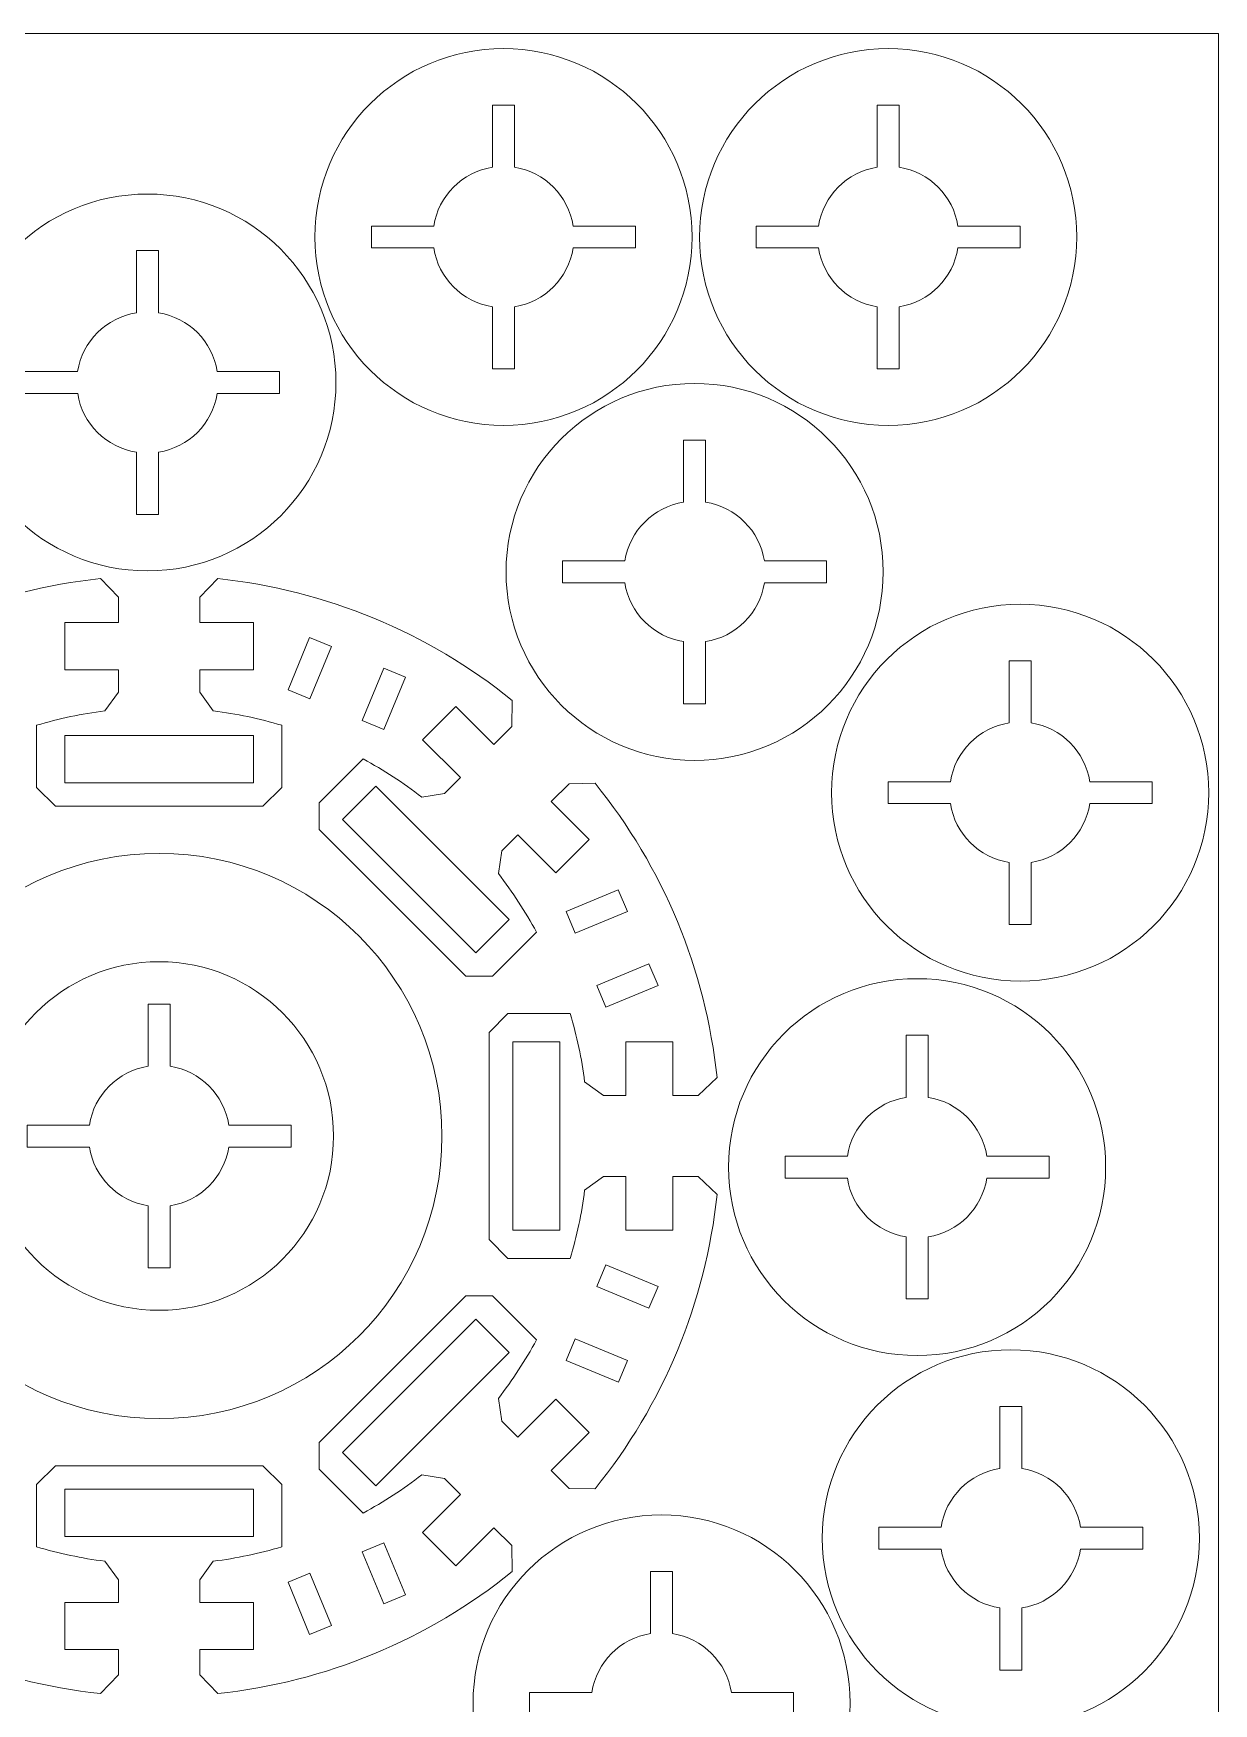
# Model space of a CAD drawing. Header units: centimetres. Extents: x -226 to -75, y 0 to 222.
# Drawn here: x -188.41 to -175.89, y 204.52 to 222.25 of the extents above; entities that cross this region are included whole.
import ezdxf

# ---------------------------------------------------------------- set-up
doc = ezdxf.new("R2010")
doc.units = ezdxf.units.CM
doc.header["$MEASUREMENT"] = 0
doc.layers.add('layer 1', color=7, linetype='Continuous')

msp = doc.modelspace()

# ---------------------------------------------------------------- linework, layer by layer
at = {"layer": 'layer 1', "color": 250, "lineweight": 20}
msp.add_lwpolyline([(-225.83724, 192.24642), (-175.83724, 192.24642), (-175.83724, 222.24642), (-225.83724, 222.24642), (-225.83724, 192.24642)], close=True, dxfattribs=at)
at = {"layer": 'layer 1', "color": 242, "lineweight": 9}
for points, knots in [([(-181.42116, 220.0853), (-181.42116, 221.18984), (-182.31668, 222.08533), (-183.42116, 222.08533), (-183.42116, 222.08533), (-184.52574, 222.08533), (-185.4212, 221.18984), (-185.4212, 220.08522), (-185.4212, 220.08522), (-185.4212, 218.98068), (-184.52574, 218.08522), (-183.42116, 218.08519), (-183.42116, 218.08519), (-182.31661, 218.08519), (-181.42116, 218.98071), (-181.42116, 220.0853)], [0, 0, 0, 0, 0.2, 0.2, 0.2, 0.2, 0.4, 0.4, 0.4, 0.4, 0.6, 0.6, 0.6, 0.6, 1, 1, 1, 1]), ([(-177.34051, 220.0853), (-177.34051, 221.18984), (-178.23603, 222.08533), (-179.34051, 222.08533), (-179.34051, 222.08533), (-180.44509, 222.08533), (-181.34055, 221.18984), (-181.34055, 220.08522), (-181.34055, 220.08522), (-181.34055, 218.98068), (-180.44509, 218.08522), (-179.34051, 218.08519), (-179.34051, 218.08519), (-178.23596, 218.08519), (-177.34051, 218.98071), (-177.34051, 220.0853)], [0, 0, 0, 0, 0.2, 0.2, 0.2, 0.2, 0.4, 0.4, 0.4, 0.4, 0.6, 0.6, 0.6, 0.6, 1, 1, 1, 1]), ([(-183.30446, 218.68521), (-183.30446, 218.68521), (-183.30446, 219.34522), (-183.30446, 219.34522), (-183.30446, 219.34522), (-182.98393, 219.39546), (-182.73134, 219.64804), (-182.6811, 219.96858), (-182.6811, 219.96858), (-182.6811, 219.96858), (-182.0213, 219.96858), (-182.0213, 219.96858), (-182.0213, 219.96858), (-182.0213, 219.96858), (-182.02123, 220.20187), (-182.02123, 220.20187), (-182.02123, 220.20187), (-182.02123, 220.20187), (-182.6811, 220.20187), (-182.6811, 220.20187), (-182.6811, 220.20187), (-182.73134, 220.52248), (-182.98393, 220.77506), (-183.30439, 220.82516), (-183.30439, 220.82516), (-183.30439, 220.82516), (-183.30432, 221.48524), (-183.30432, 221.48524), (-183.30432, 221.48524), (-183.30432, 221.48524), (-183.53768, 221.48524), (-183.53768, 221.48524), (-183.53768, 221.48524), (-183.53768, 221.48524), (-183.53775, 220.82516), (-183.53775, 220.82516), (-183.53775, 220.82516), (-183.85836, 220.77513), (-184.11081, 220.5224), (-184.16111, 220.20187), (-184.16111, 220.20187), (-184.16111, 220.20187), (-184.82112, 220.20187), (-184.82112, 220.20187), (-184.82112, 220.20187), (-184.82112, 220.20187), (-184.82105, 219.96858), (-184.82105, 219.96858), (-184.82105, 219.96858), (-184.82105, 219.96858), (-184.16104, 219.96858), (-184.16104, 219.96858), (-184.16104, 219.96858), (-184.11081, 219.64804), (-183.85822, 219.39546), (-183.53782, 219.34529), (-183.53782, 219.34529), (-183.53782, 219.34529), (-183.53782, 218.68521), (-183.53782, 218.68521), (-183.53782, 218.68521), (-183.53782, 218.68521), (-183.30446, 218.68521), (-183.30446, 218.68521)], [0, 0, 0, 0, 0.05882353, 0.05882353, 0.05882353, 0.05882353, 0.11764706, 0.11764706, 0.11764706, 0.11764706, 0.17647059, 0.17647059, 0.17647059, 0.17647059, 0.23529412, 0.23529412, 0.23529412, 0.23529412, 0.29411765, 0.29411765, 0.29411765, 0.29411765, 0.35294118, 0.35294118, 0.35294118, 0.35294118, 0.41176471, 0.41176471, 0.41176471, 0.41176471, 0.47058824, 0.47058824, 0.47058824, 0.47058824, 0.52941176, 0.52941176, 0.52941176, 0.52941176, 0.58823529, 0.58823529, 0.58823529, 0.58823529, 0.64705882, 0.64705882, 0.64705882, 0.64705882, 0.70588235, 0.70588235, 0.70588235, 0.70588235, 0.76470588, 0.76470588, 0.76470588, 0.76470588, 0.82352941, 0.82352941, 0.82352941, 0.82352941, 0.88235294, 0.88235294, 0.88235294, 0.88235294, 1, 1, 1, 1]), ([(-179.22381, 218.68521), (-179.22381, 218.68521), (-179.22381, 219.34522), (-179.22381, 219.34522), (-179.22381, 219.34522), (-178.90328, 219.39546), (-178.65069, 219.64804), (-178.60045, 219.96858), (-178.60045, 219.96858), (-178.60045, 219.96858), (-177.94065, 219.96858), (-177.94065, 219.96858), (-177.94065, 219.96858), (-177.94065, 219.96858), (-177.94058, 220.20187), (-177.94058, 220.20187), (-177.94058, 220.20187), (-177.94058, 220.20187), (-178.60045, 220.20187), (-178.60045, 220.20187), (-178.60045, 220.20187), (-178.65069, 220.52248), (-178.90328, 220.77506), (-179.22374, 220.82516), (-179.22374, 220.82516), (-179.22374, 220.82516), (-179.22367, 221.48524), (-179.22367, 221.48524), (-179.22367, 221.48524), (-179.22367, 221.48524), (-179.45703, 221.48524), (-179.45703, 221.48524), (-179.45703, 221.48524), (-179.45703, 221.48524), (-179.4571, 220.82516), (-179.4571, 220.82516), (-179.4571, 220.82516), (-179.77771, 220.77513), (-180.03016, 220.5224), (-180.08046, 220.20187), (-180.08046, 220.20187), (-180.08046, 220.20187), (-180.74047, 220.20187), (-180.74047, 220.20187), (-180.74047, 220.20187), (-180.74047, 220.20187), (-180.7404, 219.96858), (-180.7404, 219.96858), (-180.7404, 219.96858), (-180.7404, 219.96858), (-180.08039, 219.96858), (-180.08039, 219.96858), (-180.08039, 219.96858), (-180.03016, 219.64804), (-179.77757, 219.39546), (-179.45717, 219.34529), (-179.45717, 219.34529), (-179.45717, 219.34529), (-179.45717, 218.68521), (-179.45717, 218.68521), (-179.45717, 218.68521), (-179.45717, 218.68521), (-179.22381, 218.68521), (-179.22381, 218.68521)], [0, 0, 0, 0, 0.05882353, 0.05882353, 0.05882353, 0.05882353, 0.11764706, 0.11764706, 0.11764706, 0.11764706, 0.17647059, 0.17647059, 0.17647059, 0.17647059, 0.23529412, 0.23529412, 0.23529412, 0.23529412, 0.29411765, 0.29411765, 0.29411765, 0.29411765, 0.35294118, 0.35294118, 0.35294118, 0.35294118, 0.41176471, 0.41176471, 0.41176471, 0.41176471, 0.47058824, 0.47058824, 0.47058824, 0.47058824, 0.52941176, 0.52941176, 0.52941176, 0.52941176, 0.58823529, 0.58823529, 0.58823529, 0.58823529, 0.64705882, 0.64705882, 0.64705882, 0.64705882, 0.70588235, 0.70588235, 0.70588235, 0.70588235, 0.76470588, 0.76470588, 0.76470588, 0.76470588, 0.82352941, 0.82352941, 0.82352941, 0.82352941, 0.88235294, 0.88235294, 0.88235294, 0.88235294, 1, 1, 1, 1]), ([(-185.1981, 218.54127), (-185.1981, 219.64581), (-186.09363, 220.5413), (-187.1981, 220.5413), (-187.1981, 220.5413), (-188.30269, 220.5413), (-189.19807, 219.64581), (-189.19807, 218.5412), (-189.19807, 218.5412), (-189.19814, 217.43665), (-188.30269, 216.5412), (-187.1981, 216.54117), (-187.1981, 216.54117), (-186.09356, 216.54117), (-185.1981, 217.43668), (-185.1981, 218.54127)], [0, 0, 0, 0, 0.2, 0.2, 0.2, 0.2, 0.4, 0.4, 0.4, 0.4, 0.6, 0.6, 0.6, 0.6, 1, 1, 1, 1]), ([(-187.0814, 217.14118), (-187.0814, 217.14118), (-187.0814, 217.80119), (-187.0814, 217.80119), (-187.0814, 217.80119), (-186.76087, 217.85143), (-186.50828, 218.10402), (-186.45805, 218.42455), (-186.45805, 218.42455), (-186.45805, 218.42455), (-185.79825, 218.42455), (-185.79825, 218.42455), (-185.79825, 218.42455), (-185.79825, 218.42455), (-185.79818, 218.65784), (-185.79818, 218.65784), (-185.79818, 218.65784), (-185.79818, 218.65784), (-186.45805, 218.65784), (-186.45805, 218.65784), (-186.45805, 218.65784), (-186.50828, 218.97845), (-186.76087, 219.23103), (-187.08133, 219.28113), (-187.08133, 219.28113), (-187.08133, 219.28113), (-187.08126, 219.94121), (-187.08126, 219.94121), (-187.08126, 219.94121), (-187.08126, 219.94121), (-187.31463, 219.94121), (-187.31463, 219.94121), (-187.31463, 219.94121), (-187.31463, 219.94121), (-187.3147, 219.28113), (-187.3147, 219.28113), (-187.3147, 219.28113), (-187.6353, 219.23111), (-187.88775, 218.97838), (-187.93806, 218.65784), (-187.93806, 218.65784), (-187.93806, 218.65784), (-188.59807, 218.65784), (-188.59807, 218.65784), (-188.59807, 218.65784), (-188.59807, 218.65784), (-188.598, 218.42455), (-188.598, 218.42455), (-188.598, 218.42455), (-188.598, 218.42455), (-187.93798, 218.42455), (-187.93798, 218.42455), (-187.93798, 218.42455), (-187.88775, 218.10402), (-187.63516, 217.85143), (-187.31477, 217.80126), (-187.31477, 217.80126), (-187.31477, 217.80126), (-187.31477, 217.14118), (-187.31477, 217.14118), (-187.31477, 217.14118), (-187.31477, 217.14118), (-187.0814, 217.14118), (-187.0814, 217.14118)], [0, 0, 0, 0, 0.05882353, 0.05882353, 0.05882353, 0.05882353, 0.11764706, 0.11764706, 0.11764706, 0.11764706, 0.17647059, 0.17647059, 0.17647059, 0.17647059, 0.23529412, 0.23529412, 0.23529412, 0.23529412, 0.29411765, 0.29411765, 0.29411765, 0.29411765, 0.35294118, 0.35294118, 0.35294118, 0.35294118, 0.41176471, 0.41176471, 0.41176471, 0.41176471, 0.47058824, 0.47058824, 0.47058824, 0.47058824, 0.52941176, 0.52941176, 0.52941176, 0.52941176, 0.58823529, 0.58823529, 0.58823529, 0.58823529, 0.64705882, 0.64705882, 0.64705882, 0.64705882, 0.70588235, 0.70588235, 0.70588235, 0.70588235, 0.76470588, 0.76470588, 0.76470588, 0.76470588, 0.82352941, 0.82352941, 0.82352941, 0.82352941, 0.88235294, 0.88235294, 0.88235294, 0.88235294, 1, 1, 1, 1]), ([(-179.39368, 216.53025), (-179.39368, 217.63479), (-180.28921, 218.53028), (-181.39367, 218.53028), (-181.39367, 218.53028), (-182.49826, 218.53028), (-183.39364, 217.63479), (-183.39364, 216.53018), (-183.39364, 216.53018), (-183.39371, 215.42563), (-182.49826, 214.53018), (-181.39367, 214.53014), (-181.39367, 214.53014), (-180.28914, 214.53014), (-179.39368, 215.42567), (-179.39368, 216.53025)], [0, 0, 0, 0, 0.2, 0.2, 0.2, 0.2, 0.4, 0.4, 0.4, 0.4, 0.6, 0.6, 0.6, 0.6, 1, 1, 1, 1]), ([(-181.27699, 215.13017), (-181.27699, 215.13017), (-181.27699, 215.79018), (-181.27699, 215.79018), (-181.27699, 215.79018), (-180.95645, 215.84041), (-180.70386, 216.093), (-180.65363, 216.41354), (-180.65363, 216.41354), (-180.65363, 216.41354), (-179.99383, 216.41354), (-179.99383, 216.41354), (-179.99383, 216.41354), (-179.99383, 216.41354), (-179.99376, 216.64683), (-179.99376, 216.64683), (-179.99376, 216.64683), (-179.99376, 216.64683), (-180.65363, 216.64683), (-180.65363, 216.64683), (-180.65363, 216.64683), (-180.70386, 216.96743), (-180.95645, 217.22001), (-181.27692, 217.27011), (-181.27692, 217.27011), (-181.27692, 217.27011), (-181.27684, 217.93019), (-181.27684, 217.93019), (-181.27684, 217.93019), (-181.27684, 217.93019), (-181.5102, 217.93019), (-181.5102, 217.93019), (-181.5102, 217.93019), (-181.5102, 217.93019), (-181.51027, 217.27011), (-181.51027, 217.27011), (-181.51027, 217.27011), (-181.83087, 217.22008), (-182.08332, 216.96736), (-182.13363, 216.64683), (-182.13363, 216.64683), (-182.13363, 216.64683), (-182.79364, 216.64683), (-182.79364, 216.64683), (-182.79364, 216.64683), (-182.79364, 216.64683), (-182.79357, 216.41354), (-182.79357, 216.41354), (-182.79357, 216.41354), (-182.79357, 216.41354), (-182.13356, 216.41354), (-182.13356, 216.41354), (-182.13356, 216.41354), (-182.08332, 216.093), (-181.83073, 215.84041), (-181.51034, 215.79025), (-181.51034, 215.79025), (-181.51034, 215.79025), (-181.51034, 215.13017), (-181.51034, 215.13017), (-181.51034, 215.13017), (-181.51034, 215.13017), (-181.27699, 215.13017), (-181.27699, 215.13017)], [0, 0, 0, 0, 0.05882353, 0.05882353, 0.05882353, 0.05882353, 0.11764706, 0.11764706, 0.11764706, 0.11764706, 0.17647059, 0.17647059, 0.17647059, 0.17647059, 0.23529412, 0.23529412, 0.23529412, 0.23529412, 0.29411765, 0.29411765, 0.29411765, 0.29411765, 0.35294118, 0.35294118, 0.35294118, 0.35294118, 0.41176471, 0.41176471, 0.41176471, 0.41176471, 0.47058824, 0.47058824, 0.47058824, 0.47058824, 0.52941176, 0.52941176, 0.52941176, 0.52941176, 0.58823529, 0.58823529, 0.58823529, 0.58823529, 0.64705882, 0.64705882, 0.64705882, 0.64705882, 0.70588235, 0.70588235, 0.70588235, 0.70588235, 0.76470588, 0.76470588, 0.76470588, 0.76470588, 0.82352941, 0.82352941, 0.82352941, 0.82352941, 0.88235294, 0.88235294, 0.88235294, 0.88235294, 1, 1, 1, 1]), ([(-175.94066, 214.18692), (-175.94066, 215.29146), (-176.83618, 216.18695), (-177.94066, 216.18695), (-177.94066, 216.18695), (-179.04524, 216.18695), (-179.9407, 215.29146), (-179.9407, 214.18684), (-179.9407, 214.18684), (-179.9407, 213.0823), (-179.04524, 212.18684), (-177.94066, 212.18681), (-177.94066, 212.18681), (-176.83611, 212.18681), (-175.94066, 213.08233), (-175.94066, 214.18692)], [0, 0, 0, 0, 0.2, 0.2, 0.2, 0.2, 0.4, 0.4, 0.4, 0.4, 0.6, 0.6, 0.6, 0.6, 1, 1, 1, 1]), ([(-177.82396, 212.78683), (-177.82396, 212.78683), (-177.82396, 213.44684), (-177.82396, 213.44684), (-177.82396, 213.44684), (-177.50343, 213.49708), (-177.25084, 213.74966), (-177.2006, 214.0702), (-177.2006, 214.0702), (-177.2006, 214.0702), (-176.5408, 214.0702), (-176.5408, 214.0702), (-176.5408, 214.0702), (-176.5408, 214.0702), (-176.54073, 214.30349), (-176.54073, 214.30349), (-176.54073, 214.30349), (-176.54073, 214.30349), (-177.2006, 214.30349), (-177.2006, 214.30349), (-177.2006, 214.30349), (-177.25084, 214.6241), (-177.50343, 214.87668), (-177.82389, 214.92678), (-177.82389, 214.92678), (-177.82389, 214.92678), (-177.82382, 215.58686), (-177.82382, 215.58686), (-177.82382, 215.58686), (-177.82382, 215.58686), (-178.05718, 215.58686), (-178.05718, 215.58686), (-178.05718, 215.58686), (-178.05718, 215.58686), (-178.05725, 214.92678), (-178.05725, 214.92678), (-178.05725, 214.92678), (-178.37786, 214.87675), (-178.63031, 214.62402), (-178.68061, 214.30349), (-178.68061, 214.30349), (-178.68061, 214.30349), (-179.34062, 214.30349), (-179.34062, 214.30349), (-179.34062, 214.30349), (-179.34062, 214.30349), (-179.34055, 214.0702), (-179.34055, 214.0702), (-179.34055, 214.0702), (-179.34055, 214.0702), (-178.68054, 214.0702), (-178.68054, 214.0702), (-178.68054, 214.0702), (-178.63031, 213.74966), (-178.37772, 213.49708), (-178.05732, 213.44691), (-178.05732, 213.44691), (-178.05732, 213.44691), (-178.05732, 212.78683), (-178.05732, 212.78683), (-178.05732, 212.78683), (-178.05732, 212.78683), (-177.82396, 212.78683), (-177.82396, 212.78683)], [0, 0, 0, 0, 0.05882353, 0.05882353, 0.05882353, 0.05882353, 0.11764706, 0.11764706, 0.11764706, 0.11764706, 0.17647059, 0.17647059, 0.17647059, 0.17647059, 0.23529412, 0.23529412, 0.23529412, 0.23529412, 0.29411765, 0.29411765, 0.29411765, 0.29411765, 0.35294118, 0.35294118, 0.35294118, 0.35294118, 0.41176471, 0.41176471, 0.41176471, 0.41176471, 0.47058824, 0.47058824, 0.47058824, 0.47058824, 0.52941176, 0.52941176, 0.52941176, 0.52941176, 0.58823529, 0.58823529, 0.58823529, 0.58823529, 0.64705882, 0.64705882, 0.64705882, 0.64705882, 0.70588235, 0.70588235, 0.70588235, 0.70588235, 0.76470588, 0.76470588, 0.76470588, 0.76470588, 0.82352941, 0.82352941, 0.82352941, 0.82352941, 0.88235294, 0.88235294, 0.88235294, 0.88235294, 1, 1, 1, 1]), ([(-188.07373, 214.29213), (-188.07373, 214.29213), (-186.07373, 214.29213), (-186.07373, 214.29213), (-186.07373, 214.29213), (-186.07373, 214.29213), (-186.07373, 214.79216), (-186.07373, 214.79216), (-186.07373, 214.79216), (-186.07373, 214.79216), (-188.07373, 214.79216), (-188.07373, 214.79216), (-188.07373, 214.79216), (-188.07373, 214.79216), (-188.07373, 214.29213), (-188.07373, 214.29213)], [0, 0, 0, 0, 0.2, 0.2, 0.2, 0.2, 0.4, 0.4, 0.4, 0.4, 0.6, 0.6, 0.6, 0.6, 1, 1, 1, 1]), ([(-184.77558, 214.25453), (-184.77558, 214.25453), (-185.1291, 213.90101), (-185.1291, 213.90101), (-185.1291, 213.90101), (-185.1291, 213.90101), (-183.71492, 212.48679), (-183.71492, 212.48679), (-183.71492, 212.48679), (-183.71492, 212.48679), (-183.36136, 212.84027), (-183.36136, 212.84027), (-183.36136, 212.84027), (-183.36136, 212.84027), (-184.77558, 214.25453), (-184.77558, 214.25453)], [0, 0, 0, 0, 0.2, 0.2, 0.2, 0.2, 0.4, 0.4, 0.4, 0.4, 0.6, 0.6, 0.6, 0.6, 1, 1, 1, 1]), ([(-190.07367, 210.54223), (-190.07367, 208.8853), (-188.73057, 207.54224), (-187.07375, 207.54224), (-187.07375, 207.54224), (-185.41679, 207.5422), (-184.07369, 208.88537), (-184.07376, 210.54216), (-184.07376, 210.54216), (-184.07369, 212.19908), (-185.41686, 213.54218), (-187.07382, 213.54221), (-187.07382, 213.54221), (-188.73057, 213.54218), (-190.07367, 212.19912), (-190.07367, 210.54223)], [0, 0, 0, 0, 0.2, 0.2, 0.2, 0.2, 0.4, 0.4, 0.4, 0.4, 0.6, 0.6, 0.6, 0.6, 1, 1, 1, 1]), ([(-187.07368, 212.39221), (-186.052, 212.39221), (-185.22375, 211.56396), (-185.22375, 210.54231), (-185.22375, 210.54231), (-185.22375, 209.52049), (-186.052, 208.69224), (-187.07368, 208.69221), (-187.07368, 208.69221), (-188.09543, 208.69224), (-188.92368, 209.52056), (-188.92368, 210.54228), (-188.92368, 210.54228), (-188.92368, 211.56392), (-188.09543, 212.39225), (-187.07368, 212.39221)], [0, 0, 0, 0, 0.2, 0.2, 0.2, 0.2, 0.4, 0.4, 0.4, 0.4, 0.6, 0.6, 0.6, 0.6, 1, 1, 1, 1]), ([(-177.03377, 210.21239), (-177.03377, 211.31694), (-177.9293, 212.21243), (-179.03378, 212.21243), (-179.03378, 212.21243), (-180.13836, 212.21243), (-181.03382, 211.31694), (-181.03382, 210.21232), (-181.03382, 210.21232), (-181.03382, 209.10778), (-180.13836, 208.21232), (-179.03378, 208.21228), (-179.03378, 208.21228), (-177.92923, 208.21228), (-177.03377, 209.10781), (-177.03377, 210.21239)], [0, 0, 0, 0, 0.2, 0.2, 0.2, 0.2, 0.4, 0.4, 0.4, 0.4, 0.6, 0.6, 0.6, 0.6, 1, 1, 1, 1]), ([(-188.47371, 210.65892), (-188.47371, 210.65892), (-187.81377, 210.65884), (-187.81377, 210.65884), (-187.81377, 210.65884), (-187.76354, 210.97941), (-187.51088, 211.23197), (-187.19034, 211.2822), (-187.19034, 211.2822), (-187.19034, 211.2822), (-187.19041, 211.94225), (-187.19041, 211.94225), (-187.19041, 211.94225), (-187.19041, 211.94225), (-186.95705, 211.94225), (-186.95705, 211.94225), (-186.95705, 211.94225), (-186.95705, 211.94225), (-186.95705, 211.28217), (-186.95705, 211.28217), (-186.95705, 211.28217), (-186.63652, 211.23207), (-186.38393, 210.97941), (-186.33369, 210.65895), (-186.33369, 210.65895), (-186.33369, 210.65895), (-185.67375, 210.65892), (-185.67375, 210.65892), (-185.67375, 210.65892), (-185.67375, 210.65892), (-185.67375, 210.42555), (-185.67375, 210.42555), (-185.67375, 210.42555), (-185.67375, 210.42555), (-186.33369, 210.42555), (-186.33369, 210.42555), (-186.33369, 210.42555), (-186.38393, 210.10505), (-186.63652, 209.85247), (-186.95705, 209.80223), (-186.95705, 209.80223), (-186.95705, 209.80223), (-186.95705, 209.14229), (-186.95705, 209.14229), (-186.95705, 209.14229), (-186.95705, 209.14229), (-187.19034, 209.14218), (-187.19034, 209.14218), (-187.19034, 209.14218), (-187.19034, 209.14218), (-187.19041, 209.80223), (-187.19041, 209.80223), (-187.19041, 209.80223), (-187.51095, 209.85247), (-187.76354, 210.10502), (-187.81377, 210.42555), (-187.81377, 210.42555), (-187.81377, 210.42555), (-188.47371, 210.42555), (-188.47371, 210.42555), (-188.47371, 210.42555), (-188.47371, 210.42555), (-188.47371, 210.65892), (-188.47371, 210.65892)], [0, 0, 0, 0, 0.05882353, 0.05882353, 0.05882353, 0.05882353, 0.11764706, 0.11764706, 0.11764706, 0.11764706, 0.17647059, 0.17647059, 0.17647059, 0.17647059, 0.23529412, 0.23529412, 0.23529412, 0.23529412, 0.29411765, 0.29411765, 0.29411765, 0.29411765, 0.35294118, 0.35294118, 0.35294118, 0.35294118, 0.41176471, 0.41176471, 0.41176471, 0.41176471, 0.47058824, 0.47058824, 0.47058824, 0.47058824, 0.52941176, 0.52941176, 0.52941176, 0.52941176, 0.58823529, 0.58823529, 0.58823529, 0.58823529, 0.64705882, 0.64705882, 0.64705882, 0.64705882, 0.70588235, 0.70588235, 0.70588235, 0.70588235, 0.76470588, 0.76470588, 0.76470588, 0.76470588, 0.82352941, 0.82352941, 0.82352941, 0.82352941, 0.88235294, 0.88235294, 0.88235294, 0.88235294, 1, 1, 1, 1]), ([(-183.32369, 209.54219), (-183.32369, 209.54219), (-182.82366, 209.54219), (-182.82366, 209.54219), (-182.82366, 209.54219), (-182.82366, 209.54219), (-182.82366, 211.54219), (-182.82366, 211.54219), (-182.82366, 211.54219), (-182.82366, 211.54219), (-183.32369, 211.54219), (-183.32369, 211.54219), (-183.32369, 211.54219), (-183.32369, 211.54219), (-183.32369, 209.54219), (-183.32369, 209.54219)], [0, 0, 0, 0, 0.2, 0.2, 0.2, 0.2, 0.4, 0.4, 0.4, 0.4, 0.6, 0.6, 0.6, 0.6, 1, 1, 1, 1]), ([(-178.91708, 208.81231), (-178.91708, 208.81231), (-178.91708, 209.47232), (-178.91708, 209.47232), (-178.91708, 209.47232), (-178.59654, 209.52255), (-178.34396, 209.77514), (-178.29372, 210.09568), (-178.29372, 210.09568), (-178.29372, 210.09568), (-177.63392, 210.09568), (-177.63392, 210.09568), (-177.63392, 210.09568), (-177.63392, 210.09568), (-177.63385, 210.32897), (-177.63385, 210.32897), (-177.63385, 210.32897), (-177.63385, 210.32897), (-178.29372, 210.32897), (-178.29372, 210.32897), (-178.29372, 210.32897), (-178.34396, 210.64957), (-178.59654, 210.90216), (-178.91701, 210.95226), (-178.91701, 210.95226), (-178.91701, 210.95226), (-178.91694, 211.61234), (-178.91694, 211.61234), (-178.91694, 211.61234), (-178.91694, 211.61234), (-179.1503, 211.61234), (-179.1503, 211.61234), (-179.1503, 211.61234), (-179.1503, 211.61234), (-179.15037, 210.95226), (-179.15037, 210.95226), (-179.15037, 210.95226), (-179.47098, 210.90223), (-179.72342, 210.6495), (-179.77373, 210.32897), (-179.77373, 210.32897), (-179.77373, 210.32897), (-180.43374, 210.32897), (-180.43374, 210.32897), (-180.43374, 210.32897), (-180.43374, 210.32897), (-180.43367, 210.09568), (-180.43367, 210.09568), (-180.43367, 210.09568), (-180.43367, 210.09568), (-179.77366, 210.09568), (-179.77366, 210.09568), (-179.77366, 210.09568), (-179.72342, 209.77514), (-179.47083, 209.52255), (-179.15044, 209.47239), (-179.15044, 209.47239), (-179.15044, 209.47239), (-179.15044, 208.81231), (-179.15044, 208.81231), (-179.15044, 208.81231), (-179.15044, 208.81231), (-178.91708, 208.81231), (-178.91708, 208.81231)], [0, 0, 0, 0, 0.05882353, 0.05882353, 0.05882353, 0.05882353, 0.11764706, 0.11764706, 0.11764706, 0.11764706, 0.17647059, 0.17647059, 0.17647059, 0.17647059, 0.23529412, 0.23529412, 0.23529412, 0.23529412, 0.29411765, 0.29411765, 0.29411765, 0.29411765, 0.35294118, 0.35294118, 0.35294118, 0.35294118, 0.41176471, 0.41176471, 0.41176471, 0.41176471, 0.47058824, 0.47058824, 0.47058824, 0.47058824, 0.52941176, 0.52941176, 0.52941176, 0.52941176, 0.58823529, 0.58823529, 0.58823529, 0.58823529, 0.64705882, 0.64705882, 0.64705882, 0.64705882, 0.70588235, 0.70588235, 0.70588235, 0.70588235, 0.76470588, 0.76470588, 0.76470588, 0.76470588, 0.82352941, 0.82352941, 0.82352941, 0.82352941, 0.88235294, 0.88235294, 0.88235294, 0.88235294, 1, 1, 1, 1]), ([(-185.12913, 207.18344), (-185.12913, 207.18344), (-184.77561, 206.82985), (-184.77561, 206.82985), (-184.77561, 206.82985), (-184.77561, 206.82985), (-183.3614, 208.24406), (-183.3614, 208.24406), (-183.3614, 208.24406), (-183.3614, 208.24406), (-183.71492, 208.59765), (-183.71492, 208.59765), (-183.71492, 208.59765), (-183.71492, 208.59765), (-185.12913, 207.18344), (-185.12913, 207.18344)], [0, 0, 0, 0, 0.2, 0.2, 0.2, 0.2, 0.4, 0.4, 0.4, 0.4, 0.6, 0.6, 0.6, 0.6, 1, 1, 1, 1]), ([(-176.03975, 206.27297), (-176.03975, 207.37744), (-176.93528, 208.27297), (-178.03976, 208.27297), (-178.03976, 208.27297), (-179.14434, 208.27297), (-180.03979, 207.37744), (-180.03979, 206.2729), (-180.03979, 206.2729), (-180.03979, 205.16832), (-179.14434, 204.2729), (-178.03976, 204.27283), (-178.03976, 204.27283), (-176.93521, 204.27283), (-176.03975, 205.16839), (-176.03975, 206.27297)], [0, 0, 0, 0, 0.2, 0.2, 0.2, 0.2, 0.4, 0.4, 0.4, 0.4, 0.6, 0.6, 0.6, 0.6, 1, 1, 1, 1]), ([(-177.92302, 204.87289), (-177.92302, 204.87289), (-177.92302, 205.5329), (-177.92302, 205.5329), (-177.92302, 205.5329), (-177.60249, 205.58313), (-177.3499, 205.83572), (-177.29966, 206.15626), (-177.29966, 206.15626), (-177.29966, 206.15626), (-176.63986, 206.15626), (-176.63986, 206.15626), (-176.63986, 206.15626), (-176.63986, 206.15626), (-176.63979, 206.38955), (-176.63979, 206.38955), (-176.63979, 206.38955), (-176.63979, 206.38955), (-177.29966, 206.38955), (-177.29966, 206.38955), (-177.29966, 206.38955), (-177.3499, 206.71015), (-177.60249, 206.96274), (-177.92295, 207.01284), (-177.92295, 207.01284), (-177.92295, 207.01284), (-177.92288, 207.67287), (-177.92288, 207.67287), (-177.92288, 207.67287), (-177.92288, 207.67287), (-178.15624, 207.67287), (-178.15624, 207.67287), (-178.15624, 207.67287), (-178.15624, 207.67287), (-178.15631, 207.01284), (-178.15631, 207.01284), (-178.15631, 207.01284), (-178.47692, 206.96281), (-178.72937, 206.71008), (-178.77967, 206.38955), (-178.77967, 206.38955), (-178.77967, 206.38955), (-179.43968, 206.38955), (-179.43968, 206.38955), (-179.43968, 206.38955), (-179.43968, 206.38955), (-179.43961, 206.15626), (-179.43961, 206.15626), (-179.43961, 206.15626), (-179.43961, 206.15626), (-178.7796, 206.15626), (-178.7796, 206.15626), (-178.7796, 206.15626), (-178.72937, 205.83572), (-178.47678, 205.58313), (-178.15638, 205.53297), (-178.15638, 205.53297), (-178.15638, 205.53297), (-178.15638, 204.87289), (-178.15638, 204.87289), (-178.15638, 204.87289), (-178.15638, 204.87289), (-177.92302, 204.87289), (-177.92302, 204.87289)], [0, 0, 0, 0, 0.05882353, 0.05882353, 0.05882353, 0.05882353, 0.11764706, 0.11764706, 0.11764706, 0.11764706, 0.17647059, 0.17647059, 0.17647059, 0.17647059, 0.23529412, 0.23529412, 0.23529412, 0.23529412, 0.29411765, 0.29411765, 0.29411765, 0.29411765, 0.35294118, 0.35294118, 0.35294118, 0.35294118, 0.41176471, 0.41176471, 0.41176471, 0.41176471, 0.47058824, 0.47058824, 0.47058824, 0.47058824, 0.52941176, 0.52941176, 0.52941176, 0.52941176, 0.58823529, 0.58823529, 0.58823529, 0.58823529, 0.64705882, 0.64705882, 0.64705882, 0.64705882, 0.70588235, 0.70588235, 0.70588235, 0.70588235, 0.76470588, 0.76470588, 0.76470588, 0.76470588, 0.82352941, 0.82352941, 0.82352941, 0.82352941, 0.88235294, 0.88235294, 0.88235294, 0.88235294, 1, 1, 1, 1]), ([(-188.07373, 206.79215), (-188.07373, 206.79215), (-188.07373, 206.29219), (-188.07373, 206.29219), (-188.07373, 206.29219), (-188.07373, 206.29219), (-186.07373, 206.29212), (-186.07373, 206.29212), (-186.07373, 206.29212), (-186.07373, 206.29212), (-186.07373, 206.79215), (-186.07373, 206.79215), (-186.07373, 206.79215), (-186.07373, 206.79215), (-188.07373, 206.79215), (-188.07373, 206.79215)], [0, 0, 0, 0, 0.2, 0.2, 0.2, 0.2, 0.4, 0.4, 0.4, 0.4, 0.6, 0.6, 0.6, 0.6, 1, 1, 1, 1]), ([(-179.74424, 204.52038), (-179.74424, 205.6249), (-180.63976, 206.52039), (-181.74423, 206.52039), (-181.74423, 206.52039), (-182.84881, 206.52039), (-183.7442, 205.6249), (-183.7442, 204.52031), (-183.7442, 204.52031), (-183.74427, 203.41573), (-182.84881, 202.52031), (-181.74423, 202.52024), (-181.74423, 202.52024), (-180.63969, 202.52024), (-179.74424, 203.4158), (-179.74424, 204.52038)], [0, 0, 0, 0, 0.2, 0.2, 0.2, 0.2, 0.4, 0.4, 0.4, 0.4, 0.6, 0.6, 0.6, 0.6, 1, 1, 1, 1]), ([(-181.62753, 203.1203), (-181.62753, 203.1203), (-181.62753, 203.78031), (-181.62753, 203.78031), (-181.62753, 203.78031), (-181.30701, 203.83054), (-181.05442, 204.08313), (-181.00418, 204.40367), (-181.00418, 204.40367), (-181.00418, 204.40367), (-180.34438, 204.40367), (-180.34438, 204.40367), (-180.34438, 204.40367), (-180.34438, 204.40367), (-180.34431, 204.63696), (-180.34431, 204.63696), (-180.34431, 204.63696), (-180.34431, 204.63696), (-181.00418, 204.63696), (-181.00418, 204.63696), (-181.00418, 204.63696), (-181.05442, 204.95756), (-181.30701, 205.21015), (-181.62746, 205.26025), (-181.62746, 205.26025), (-181.62746, 205.26025), (-181.62739, 205.92033), (-181.62739, 205.92033), (-181.62739, 205.92033), (-181.62739, 205.92033), (-181.86075, 205.92033), (-181.86075, 205.92033), (-181.86075, 205.92033), (-181.86075, 205.92033), (-181.86082, 205.26025), (-181.86082, 205.26025), (-181.86082, 205.26025), (-182.18143, 205.21022), (-182.43388, 204.95749), (-182.48418, 204.63696), (-182.48418, 204.63696), (-182.48418, 204.63696), (-183.14419, 204.63696), (-183.14419, 204.63696), (-183.14419, 204.63696), (-183.14419, 204.63696), (-183.14412, 204.40367), (-183.14412, 204.40367), (-183.14412, 204.40367), (-183.14412, 204.40367), (-182.48411, 204.40367), (-182.48411, 204.40367), (-182.48411, 204.40367), (-182.43388, 204.08313), (-182.18129, 203.83054), (-181.86089, 203.78038), (-181.86089, 203.78038), (-181.86089, 203.78038), (-181.86089, 203.1203), (-181.86089, 203.1203), (-181.86089, 203.1203), (-181.86089, 203.1203), (-181.62753, 203.1203), (-181.62753, 203.1203)], [0, 0, 0, 0, 0.05882353, 0.05882353, 0.05882353, 0.05882353, 0.11764706, 0.11764706, 0.11764706, 0.11764706, 0.17647059, 0.17647059, 0.17647059, 0.17647059, 0.23529412, 0.23529412, 0.23529412, 0.23529412, 0.29411765, 0.29411765, 0.29411765, 0.29411765, 0.35294118, 0.35294118, 0.35294118, 0.35294118, 0.41176471, 0.41176471, 0.41176471, 0.41176471, 0.47058824, 0.47058824, 0.47058824, 0.47058824, 0.52941176, 0.52941176, 0.52941176, 0.52941176, 0.58823529, 0.58823529, 0.58823529, 0.58823529, 0.64705882, 0.64705882, 0.64705882, 0.64705882, 0.70588235, 0.70588235, 0.70588235, 0.70588235, 0.76470588, 0.76470588, 0.76470588, 0.76470588, 0.82352941, 0.82352941, 0.82352941, 0.82352941, 0.88235294, 0.88235294, 0.88235294, 0.88235294, 1, 1, 1, 1])]:
    msp.add_open_spline(points, degree=3, knots=knots, dxfattribs=at)
for points in [[(-190.81898, 215.16551), (-189.92462, 215.89001), (-188.83937, 216.33959), (-187.69457, 216.45964)], [(-187.69457, 216.45963), (-187.69457, 216.45963), (-187.50372, 216.2607), (-187.50372, 216.2607)], [(-186.64375, 216.26071), (-186.64375, 216.26071), (-186.4529, 216.45968), (-186.4529, 216.45968)], [(-186.45286, 216.45966), (-185.30813, 216.33954), (-184.22278, 215.89003), (-183.32845, 215.1655)], [(-187.50372, 216.26071), (-187.50372, 216.26071), (-187.50372, 215.99224), (-187.50372, 215.99224)], [(-186.64375, 215.99213), (-186.64375, 215.99213), (-186.64375, 216.2607), (-186.64375, 216.2607)], [(-187.50372, 215.99223), (-187.50372, 215.99223), (-188.07373, 215.99212), (-188.07373, 215.99212)], [(-188.07373, 215.99213), (-188.07373, 215.99213), (-188.07373, 215.4921), (-188.07373, 215.4921)], [(-186.0737, 215.99216), (-186.0737, 215.99216), (-186.64371, 215.99213), (-186.64371, 215.99213)], [(-186.0737, 215.99216), (-186.0737, 215.99216), (-186.0737, 215.49217), (-186.0737, 215.49217)], [(-185.47708, 215.83393), (-185.47708, 215.83393), (-185.70674, 215.27961), (-185.70674, 215.27961)], [(-185.24611, 215.73833), (-185.24611, 215.73833), (-185.47708, 215.83393), (-185.47708, 215.83393)], [(-185.4757, 215.18398), (-185.4757, 215.18398), (-185.24611, 215.73833), (-185.24611, 215.73833)], [(-187.50372, 215.49218), (-187.50372, 215.49218), (-188.07373, 215.4921), (-188.07373, 215.4921)], [(-187.50372, 215.49218), (-187.50372, 215.49218), (-187.50372, 215.25416), (-187.50372, 215.25416)], [(-186.64375, 215.25416), (-186.64375, 215.25416), (-186.64375, 215.49218), (-186.64375, 215.49218)], [(-186.0737, 215.49218), (-186.0737, 215.49218), (-186.64371, 215.49218), (-186.64371, 215.49218)], [(-184.69179, 215.50864), (-184.69179, 215.50864), (-184.92138, 214.95436), (-184.92138, 214.95436)], [(-184.4608, 215.41301), (-184.4608, 215.41301), (-184.69183, 215.50865), (-184.69183, 215.50865)], [(-184.69042, 214.85873), (-184.69042, 214.85873), (-184.46076, 215.41301), (-184.46076, 215.41301)], [(-187.50372, 215.25416), (-187.50372, 215.25416), (-187.6485, 215.05568), (-187.6485, 215.05568)], [(-186.49897, 215.05572), (-186.49897, 215.05572), (-186.64375, 215.25416), (-186.64375, 215.25416)], [(-185.70674, 215.27961), (-185.70674, 215.27961), (-185.4757, 215.18397), (-185.4757, 215.18397)], [(-187.64846, 215.05568), (-187.89526, 215.02429), (-188.1354, 214.97359), (-188.37374, 214.90247)], [(-185.77369, 214.90244), (-186.0121, 214.97356), (-186.25227, 215.02429), (-186.49897, 215.05573)], [(-183.92715, 215.10295), (-183.92715, 215.10295), (-184.28063, 214.74943), (-184.28063, 214.74943)], [(-183.52406, 214.69998), (-183.52406, 214.69998), (-183.92715, 215.10296), (-183.92715, 215.10296)], [(-183.32838, 215.16541), (-183.32838, 215.16541), (-183.33409, 214.88985), (-183.33409, 214.88985)], [(-188.37374, 214.90248), (-188.37374, 214.90248), (-188.37374, 214.24218), (-188.37374, 214.24218)], [(-185.77369, 214.24219), (-185.77369, 214.24219), (-185.77369, 214.90245), (-185.77369, 214.90245)], [(-184.92138, 214.95436), (-184.92138, 214.95436), (-184.69042, 214.85872), (-184.69042, 214.85872)], [(-183.33409, 214.88987), (-183.33409, 214.88987), (-183.52406, 214.69997), (-183.52406, 214.69997)], [(-183.87751, 214.34637), (-183.87751, 214.34637), (-184.2806, 214.74945), (-184.2806, 214.74945)], [(-184.90974, 214.54467), (-184.90974, 214.54467), (-185.37661, 214.07773), (-185.37661, 214.07773)], [(-184.28853, 214.14015), (-184.48531, 214.29234), (-184.69098, 214.42629), (-184.90974, 214.54468)], [(-183.87751, 214.34637), (-183.87751, 214.34637), (-184.04582, 214.17799), (-184.04582, 214.17799)], [(-188.37374, 214.24219), (-188.37374, 214.24219), (-188.17371, 214.04217), (-188.17371, 214.04217)], [(-185.97372, 214.04217), (-185.97372, 214.04217), (-185.77369, 214.2422), (-185.77369, 214.2422)], [(-184.04586, 214.17798), (-184.04586, 214.17798), (-184.2886, 214.14019), (-184.2886, 214.14019)], [(-182.91595, 214.09195), (-182.91595, 214.09195), (-182.72605, 214.28182), (-182.72605, 214.28182)], [(-182.72605, 214.28181), (-182.72605, 214.28181), (-182.45039, 214.28746), (-182.45039, 214.28746)], [(-182.45035, 214.28746), (-181.72585, 213.39313), (-181.27635, 212.30785), (-181.15616, 211.16308)], [(-188.17371, 214.04217), (-188.17371, 214.04217), (-185.97375, 214.04217), (-185.97375, 214.04217)], [(-185.37664, 214.07772), (-185.37664, 214.07772), (-185.37671, 213.7949), (-185.37671, 213.7949)], [(-182.51286, 213.68884), (-182.51286, 213.68884), (-182.91595, 214.09196), (-182.91595, 214.09196)], [(-185.37671, 213.79492), (-185.37671, 213.79492), (-183.82103, 212.23927), (-183.82103, 212.23927)], [(-183.43781, 213.57002), (-183.43781, 213.57002), (-183.26954, 213.73837), (-183.26954, 213.73837)], [(-182.86638, 213.33527), (-182.86638, 213.33527), (-183.26954, 213.73839), (-183.26954, 213.73839)], [(-182.51286, 213.68884), (-182.51286, 213.68884), (-182.86638, 213.33529), (-182.86638, 213.33529)], [(-183.47577, 213.32735), (-183.47577, 213.32735), (-183.43781, 213.57002), (-183.43781, 213.57002)], [(-183.07131, 212.70623), (-183.18956, 212.92499), (-183.32347, 213.13073), (-183.47577, 213.3274)], [(-182.20295, 213.15516), (-182.20295, 213.15516), (-182.7572, 212.92554), (-182.7572, 212.92554)], [(-182.10717, 212.92417), (-182.10717, 212.92417), (-182.20295, 213.15517), (-182.20295, 213.15517)], [(-182.7572, 212.92554), (-182.7572, 212.92554), (-182.66156, 212.69451), (-182.66156, 212.69451)], [(-182.66156, 212.69452), (-182.66156, 212.69452), (-182.10717, 212.92418), (-182.10717, 212.92418)], [(-183.53825, 212.23921), (-183.53825, 212.23921), (-183.07131, 212.70622), (-183.07131, 212.70622)], [(-183.82103, 212.23928), (-183.82103, 212.23928), (-183.53825, 212.23921), (-183.53825, 212.23921)], [(-181.87765, 212.36982), (-181.87765, 212.36982), (-182.4319, 212.14026), (-182.4319, 212.14026)], [(-181.78187, 212.13889), (-181.78187, 212.13889), (-181.87765, 212.36982), (-181.87765, 212.36982)], [(-182.4319, 212.14027), (-182.4319, 212.14027), (-182.33626, 211.90924), (-182.33626, 211.90924)], [(-182.33626, 211.90924), (-182.33626, 211.90924), (-181.78187, 212.1389), (-181.78187, 212.1389)], [(-183.37371, 211.84213), (-183.37371, 211.84213), (-183.57367, 211.64221), (-183.57367, 211.64221)], [(-182.71335, 211.84213), (-182.71335, 211.84213), (-183.37371, 211.84213), (-183.37371, 211.84213)], [(-182.5602, 211.11691), (-182.59164, 211.36367), (-182.64233, 211.60388), (-182.71338, 211.84215)], [(-183.57366, 211.64221), (-183.57366, 211.64221), (-183.57366, 209.44222), (-183.57366, 209.44222)], [(-182.12378, 210.97214), (-182.12378, 210.97214), (-182.12371, 211.5422), (-182.12371, 211.5422)], [(-181.62376, 211.54227), (-181.62376, 211.54227), (-182.12371, 211.5422), (-182.12371, 211.5422)], [(-181.62369, 210.97217), (-181.62369, 210.97217), (-181.62376, 211.54226), (-181.62376, 211.54226)], [(-181.15627, 211.16303), (-181.15627, 211.16303), (-181.35512, 210.97218), (-181.35512, 210.97218)], [(-182.36184, 210.97214), (-182.36184, 210.97214), (-182.56021, 211.11692), (-182.56021, 211.11692)], [(-182.12378, 210.97214), (-182.12378, 210.97214), (-182.36184, 210.97214), (-182.36184, 210.97214)], [(-181.35508, 210.97217), (-181.35508, 210.97217), (-181.62365, 210.97217), (-181.62365, 210.97217)], [(-182.5602, 209.96745), (-182.5602, 209.96745), (-182.36184, 210.11223), (-182.36184, 210.11223)], [(-182.36184, 210.11221), (-182.36184, 210.11221), (-182.12378, 210.11221), (-182.12378, 210.11221)], [(-182.12378, 209.54219), (-182.12378, 209.54219), (-182.12378, 210.1122), (-182.12378, 210.1122)], [(-181.62376, 210.11228), (-181.62376, 210.11228), (-181.35519, 210.11228), (-181.35519, 210.11228)], [(-181.62369, 209.54212), (-181.62369, 209.54212), (-181.62376, 210.11228), (-181.62376, 210.11228)], [(-181.35515, 210.11228), (-181.35515, 210.11228), (-181.15616, 209.92129), (-181.15616, 209.92129)], [(-182.71335, 209.24225), (-182.64237, 209.48056), (-182.5916, 209.72073), (-182.56017, 209.96753)], [(-181.15619, 209.92142), (-181.27628, 208.77659), (-181.72585, 207.69134), (-182.45039, 206.79699)], [(-183.57366, 209.44221), (-183.57366, 209.44221), (-183.37371, 209.24225), (-183.37371, 209.24225)], [(-181.62369, 209.54212), (-181.62369, 209.54212), (-182.12378, 209.54219), (-182.12378, 209.54219)], [(-183.37371, 209.24225), (-183.37371, 209.24225), (-182.71335, 209.24225), (-182.71335, 209.24225)], [(-182.33626, 209.17521), (-182.33626, 209.17521), (-182.4319, 208.94425), (-182.4319, 208.94425)], [(-181.78187, 208.94549), (-181.78187, 208.94549), (-182.33626, 209.17522), (-182.33626, 209.17522)], [(-182.4319, 208.94426), (-182.4319, 208.94426), (-181.87765, 208.71453), (-181.87765, 208.71453)], [(-181.87765, 208.71454), (-181.87765, 208.71454), (-181.78187, 208.9455), (-181.78187, 208.9455)], [(-183.82103, 208.84514), (-183.82103, 208.84514), (-185.37664, 207.28946), (-185.37664, 207.28946)], [(-183.53818, 208.84514), (-183.53818, 208.84514), (-183.82103, 208.84514), (-183.82103, 208.84514)], [(-183.07131, 208.37823), (-183.07131, 208.37823), (-183.53818, 208.84513), (-183.53818, 208.84513)], [(-183.47577, 207.75704), (-183.32358, 207.95379), (-183.18956, 208.15946), (-183.07131, 208.37821)], [(-182.66156, 208.38994), (-182.66156, 208.38994), (-182.75713, 208.15894), (-182.75713, 208.15894)], [(-182.10717, 208.16029), (-182.10717, 208.16029), (-182.66156, 208.38995), (-182.66156, 208.38995)], [(-182.75713, 208.15894), (-182.75713, 208.15894), (-182.20288, 207.92932), (-182.20288, 207.92932)], [(-182.20288, 207.92933), (-182.20288, 207.92933), (-182.10717, 208.16029), (-182.10717, 208.16029)], [(-183.43781, 207.51437), (-183.43781, 207.51437), (-183.47577, 207.75704), (-183.47577, 207.75704)], [(-183.26954, 207.34604), (-183.26954, 207.34604), (-182.86638, 207.74909), (-182.86638, 207.74909)], [(-182.51286, 207.39561), (-182.51286, 207.39561), (-182.86638, 207.7491), (-182.86638, 207.7491)], [(-183.26954, 207.34604), (-183.26954, 207.34604), (-183.43781, 207.51435), (-183.43781, 207.51435)], [(-185.37664, 207.28947), (-185.37664, 207.28947), (-185.37671, 207.00662), (-185.37671, 207.00662)], [(-182.91602, 206.99245), (-182.91602, 206.99245), (-182.51286, 207.39563), (-182.51286, 207.39563)], [(-188.17378, 207.04219), (-188.17378, 207.04219), (-188.37374, 206.84224), (-188.37374, 206.84224)], [(-185.97372, 207.04219), (-185.97372, 207.04219), (-188.17375, 207.04219), (-188.17375, 207.04219)], [(-185.77362, 206.84224), (-185.77362, 206.84224), (-185.97372, 207.04219), (-185.97372, 207.04219)], [(-185.37671, 207.00664), (-185.37671, 207.00664), (-184.90978, 206.53978), (-184.90978, 206.53978)], [(-184.90974, 206.53976), (-184.69091, 206.65808), (-184.48531, 206.792), (-184.2886, 206.94422)], [(-184.2886, 206.94421), (-184.2886, 206.94421), (-184.04593, 206.90633), (-184.04593, 206.90633)], [(-184.04593, 206.90632), (-184.04593, 206.90632), (-183.87762, 206.73794), (-183.87762, 206.73794)], [(-182.72605, 206.80249), (-182.72605, 206.80249), (-182.91602, 206.99246), (-182.91602, 206.99246)], [(-188.37374, 206.84224), (-188.37374, 206.84224), (-188.37381, 206.1818), (-188.37381, 206.1818)], [(-185.77376, 206.18195), (-185.77376, 206.18195), (-185.77362, 206.84225), (-185.77362, 206.84225)], [(-184.28067, 206.33492), (-184.28067, 206.33492), (-183.87758, 206.73793), (-183.87758, 206.73793)], [(-182.45042, 206.7969), (-182.45042, 206.7969), (-182.72605, 206.80248), (-182.72605, 206.80248)], [(-183.92715, 205.98131), (-183.92715, 205.98131), (-183.52399, 206.38446), (-183.52399, 206.38446)], [(-183.52399, 206.38445), (-183.52399, 206.38445), (-183.33416, 206.19448), (-183.33416, 206.19448)], [(-184.69035, 206.2257), (-184.69035, 206.2257), (-184.92138, 206.13007), (-184.92138, 206.13007)], [(-184.4608, 205.67132), (-184.4608, 205.67132), (-184.69038, 206.22571), (-184.69038, 206.22571)], [(-183.92715, 205.98131), (-183.92715, 205.98131), (-184.28067, 206.3349), (-184.28067, 206.3349)], [(-183.33416, 206.19449), (-183.33416, 206.19449), (-183.32852, 205.91887), (-183.32852, 205.91887)], [(-188.37381, 206.18182), (-188.1354, 206.11077), (-187.8953, 206.06007), (-187.64846, 206.02864)], [(-187.64846, 206.02865), (-187.64846, 206.02865), (-187.50368, 205.83028), (-187.50368, 205.83028)], [(-186.64375, 205.83028), (-186.64375, 205.83028), (-186.49897, 206.02865), (-186.49897, 206.02865)], [(-186.49897, 206.02865), (-186.25231, 206.06008), (-186.01203, 206.11077), (-185.77376, 206.18196)], [(-184.92138, 206.13007), (-184.92138, 206.13007), (-184.69179, 205.57561), (-184.69179, 205.57561)], [(-187.69457, 204.6247), (-188.8393, 204.74479), (-189.92465, 205.19437), (-190.81898, 205.9189)], [(-183.32845, 205.91889), (-184.22281, 205.19432), (-185.30813, 204.74481), (-186.45286, 204.62469)], [(-185.4757, 205.90042), (-185.4757, 205.90042), (-185.70681, 205.80478), (-185.70681, 205.80478)], [(-185.24611, 205.34604), (-185.24611, 205.34604), (-185.4757, 205.90043), (-185.4757, 205.90043)], [(-187.50372, 205.83028), (-187.50372, 205.83028), (-187.50372, 205.5923), (-187.50372, 205.5923)], [(-186.64382, 205.59215), (-186.64382, 205.59215), (-186.64375, 205.83028), (-186.64375, 205.83028)], [(-185.70681, 205.80478), (-185.70681, 205.80478), (-185.47708, 205.25039), (-185.47708, 205.25039)], [(-184.69179, 205.57562), (-184.69179, 205.57562), (-184.46076, 205.67132), (-184.46076, 205.67132)], [(-188.07373, 205.59222), (-188.07373, 205.59222), (-187.50372, 205.59229), (-187.50372, 205.59229)], [(-188.07373, 205.0922), (-188.07373, 205.0922), (-188.07373, 205.59223), (-188.07373, 205.59223)], [(-186.64382, 205.59215), (-186.64382, 205.59215), (-186.07373, 205.59222), (-186.07373, 205.59222)], [(-186.0737, 205.0922), (-186.0737, 205.0922), (-186.0737, 205.59223), (-186.0737, 205.59223)], [(-185.47708, 205.2504), (-185.47708, 205.2504), (-185.24611, 205.34604), (-185.24611, 205.34604)], [(-188.07373, 205.0922), (-188.07373, 205.0922), (-187.50372, 205.0922), (-187.50372, 205.0922)], [(-187.50372, 205.0922), (-187.50372, 205.0922), (-187.50372, 204.82356), (-187.50372, 204.82356)], [(-186.64375, 205.0922), (-186.64375, 205.0922), (-186.07373, 205.0922), (-186.07373, 205.0922)], [(-186.64375, 204.82362), (-186.64375, 204.82362), (-186.64375, 205.09219), (-186.64375, 205.09219)], [(-187.50372, 204.82355), (-187.50372, 204.82355), (-187.69464, 204.62462), (-187.69464, 204.62462)], [(-186.45286, 204.6247), (-186.45286, 204.6247), (-186.64371, 204.82363), (-186.64371, 204.82363)]]:
    msp.add_open_spline(points, degree=3, dxfattribs=at)

doc.saveas('drawing.dxf')
